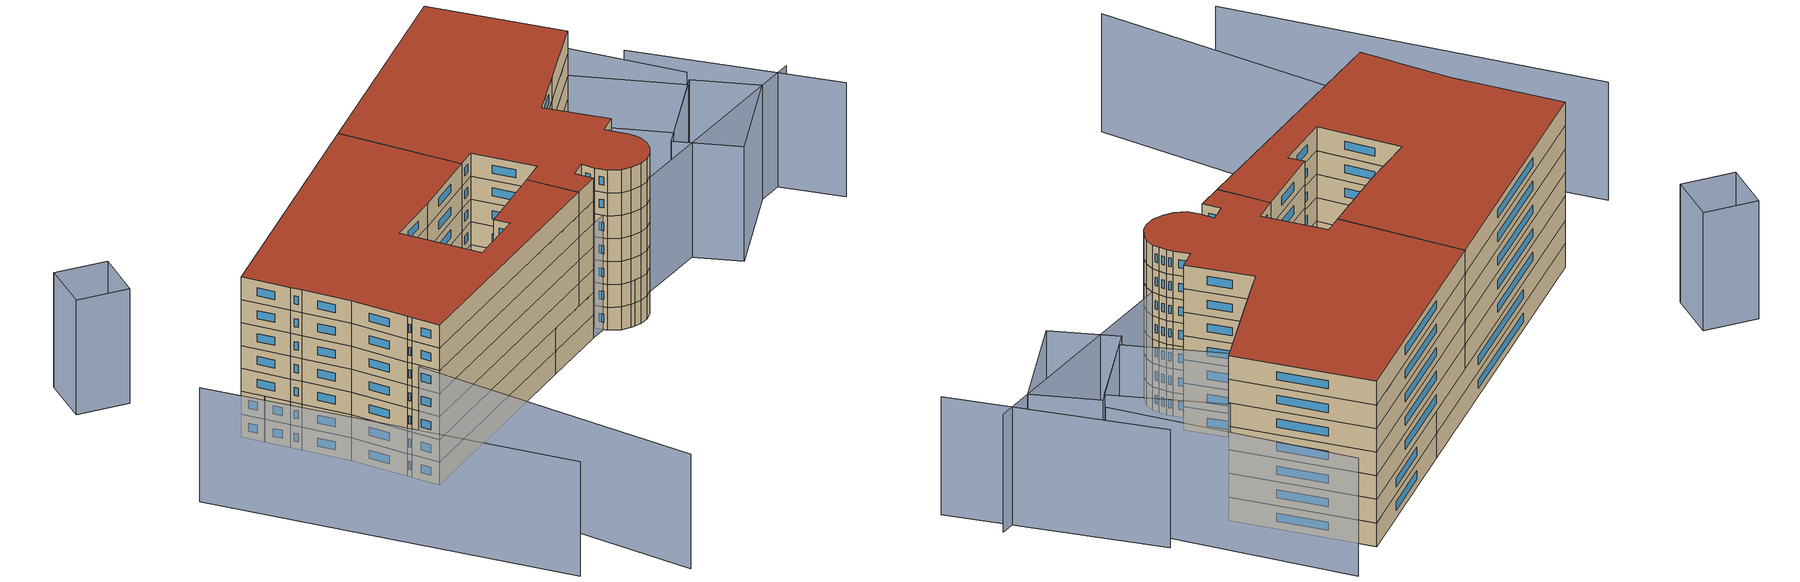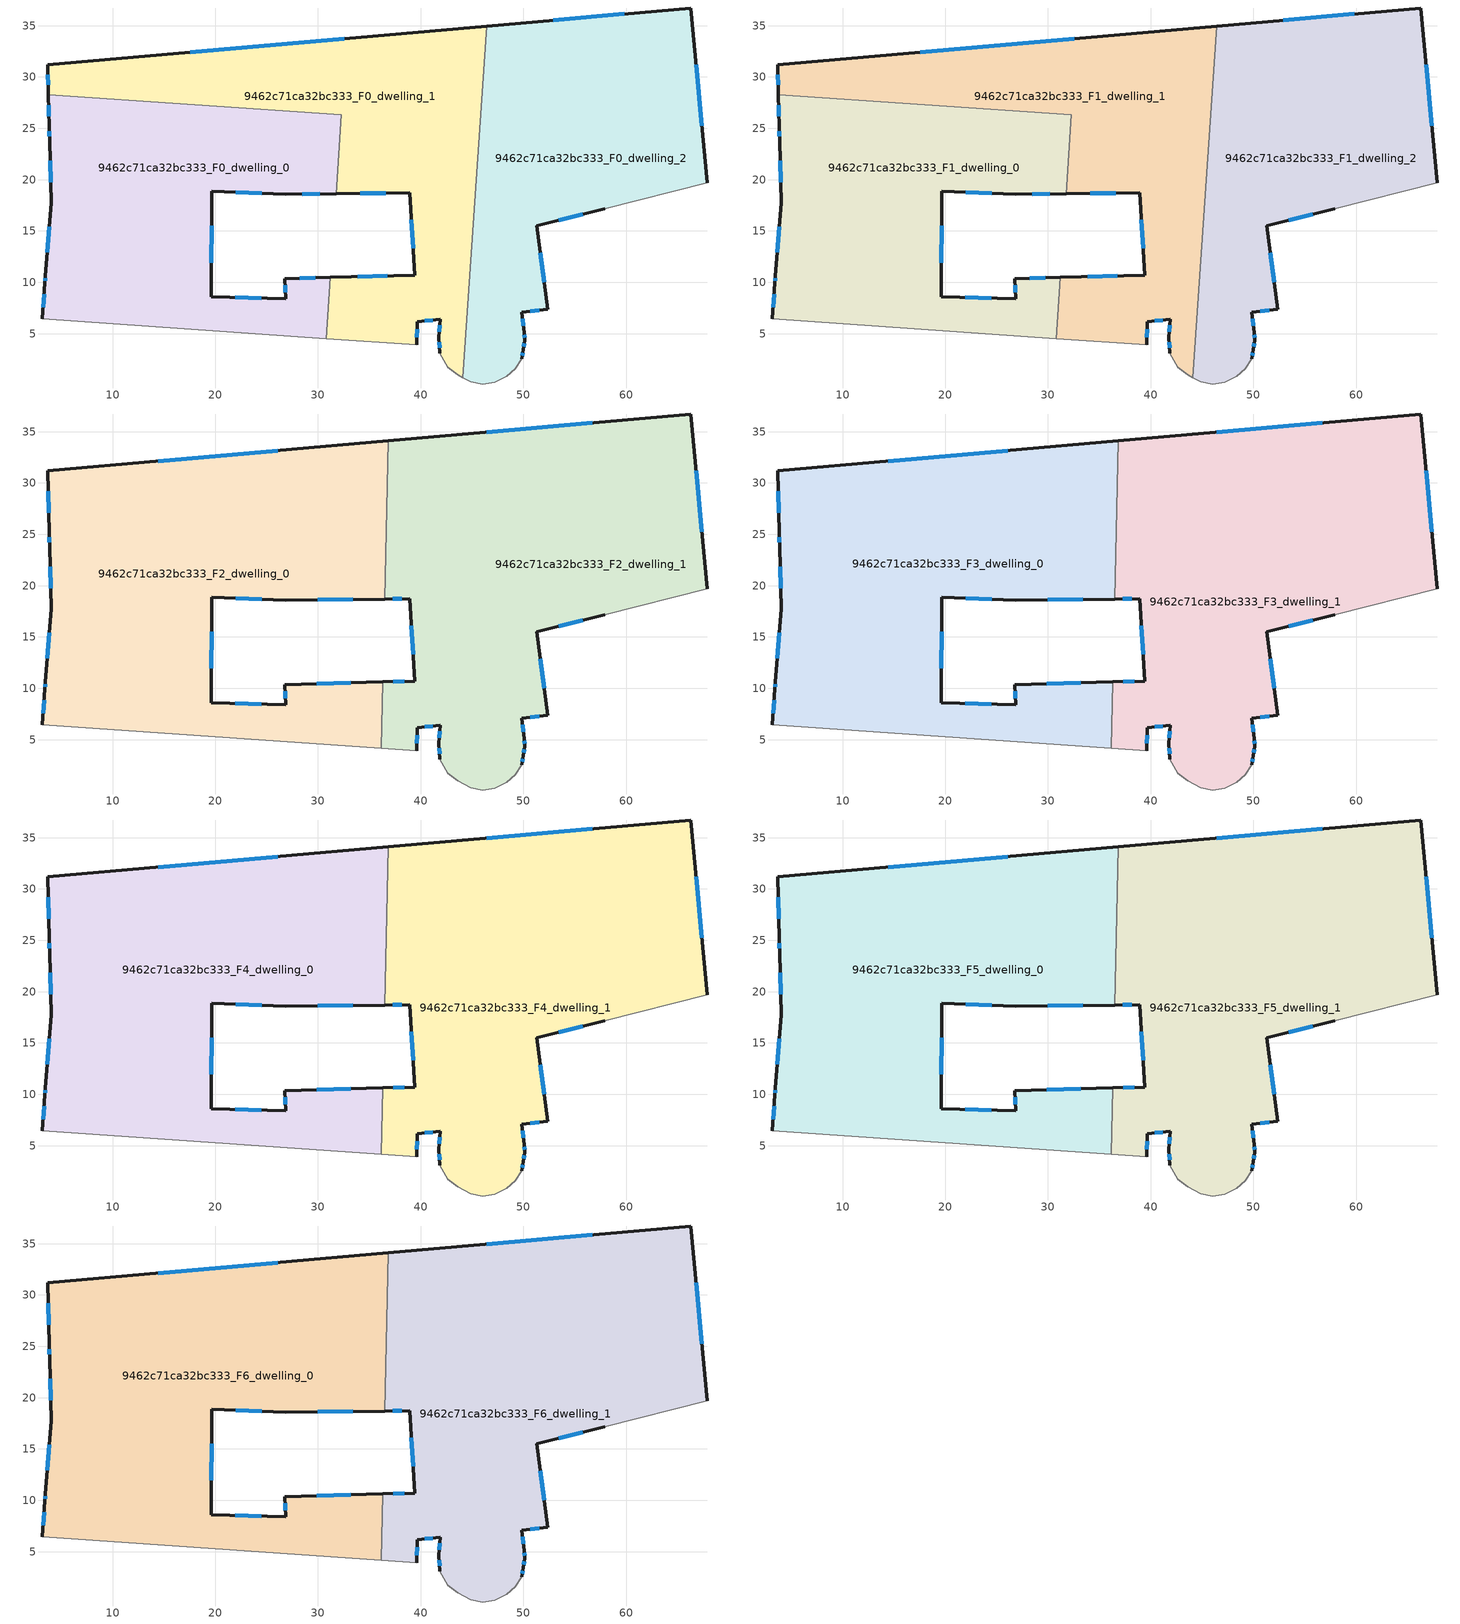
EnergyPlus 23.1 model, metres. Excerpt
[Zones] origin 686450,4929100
9462c71ca32bc333_F0_dwelling_0
 floor ground (EU_floor_Construction): 32.29,26.32 31.76,18.64 26.86,18.58 19.65,18.87 19.65,18.83 19.59,8.61 26.84,8.4 26.77,10.37 31.2,10.48 30.79,4.52 3.17,6.45 3.4,9.98 3.45,10.59 4.02,17.77 3.86,23.78 3.82,25.14 3.73,28.29 z0
 wall outside (EU_wall_Construction): 31.2,10.48 26.77,10.37 26.84,8.4 19.59,8.61 19.65,18.83 19.65,18.87 26.86,18.58 31.76,18.64 / 3.73,28.29 3.82,25.14 3.86,23.78 4.02,17.77 3.45,10.59 3.4,9.98 3.17,6.45 z0:3
 wall adiabatic (EU_wall_Construction): 3.17,6.45 30.79,4.52 z0:3
 wall to 9462c71ca32bc333_F0_dwelling_1 (EU_wall_Construction): 31.76,18.64 32.29,26.32 3.73,28.29 / 30.79,4.52 31.2,10.48 z0:3
 window (EU_Window_Construction): 28.45,18.6 30.17,18.62 / 21.99,18.77 24.51,18.67 / 19.61,11.93 19.63,15.5 / 24.48,8.47 21.95,8.54 / 26.79,9.73 26.82,9.04 / 29.76,10.45 28.21,10.4 / 3.32,8.83 3.24,7.6 / 3.43,10.39 3.41,10.18 / 3.83,15.43 3.63,12.92 / 3.91,21.82 3.97,19.72 / 3.83,24.69 3.85,24.22 / 3.76,27.26 3.79,26.16 z0.98:2.02
9462c71ca32bc333_F0_dwelling_1
 floor ground (EU_floor_Construction): 46.45,34.96 44.09,0.73 43.6,0.98 42.66,1.75 41.88,3.11 41.76,4.64 41.89,6.39 39.66,6.18 39.63,3.91 30.79,4.52 31.2,10.48 39.41,10.7 38.96,18.73 31.76,18.64 32.29,26.32 3.73,28.29 3.66,31.18 z0
 wall outside (EU_wall_Construction): 39.63,3.91 39.66,6.18 41.89,6.39 41.76,4.64 41.88,3.11 / 31.76,18.64 38.96,18.73 39.41,10.7 31.2,10.48 / 46.45,34.96 3.66,31.18 3.73,28.29 z0:3
 wall adiabatic (EU_wall_Construction): 41.88,3.11 42.66,1.75 43.6,0.98 44.09,0.73 / 30.79,4.52 39.63,3.91 z0:3
 wall to 9462c71ca32bc333_F0_dwelling_2 (EU_wall_Construction): 44.09,0.73 46.45,34.96 z0:3
 window (EU_Window_Construction): 41.8,4.14 41.84,3.6 / 41.85,5.82 41.8,5.21 / 40.38,6.25 41.16,6.32 / 39.64,4.65 39.65,5.44 / 36.74,10.63 33.87,10.55 / 39.1,16.12 39.26,13.31 / 34.1,18.67 36.62,18.7 / 3.68,30.24 3.71,29.23 / 32.53,33.73 17.58,32.41 z0.98:2.02
9462c71ca32bc333_F0_dwelling_2
 floor ground (EU_floor_Construction): 66.31,36.72 67.89,19.72 57.92,17.18 51.33,15.52 52.36,7.38 49.86,7.11 50.08,5.11 50.16,4.38 50.01,3.42 49.85,2.57 49.23,1.58 48.37,0.85 47.2,0.29 46.04,0.1 44.87,0.34 44.09,0.73 46.45,34.96 z0
 wall outside (EU_wall_Construction): 49.85,2.57 50.01,3.42 50.16,4.38 50.08,5.11 49.86,7.11 52.36,7.38 51.33,15.52 57.92,17.18 / 67.89,19.72 66.31,36.72 46.45,34.96 z0:3
 wall adiabatic (EU_wall_Construction): 44.09,0.73 44.87,0.34 46.04,0.1 47.2,0.29 48.37,0.85 49.23,1.58 49.85,2.57 / 57.92,17.18 67.89,19.72 z0:3
 window (EU_Window_Construction): 52.02,10.02 51.66,12.87 / 50.67,7.19 51.54,7.29 / 50.01,5.76 49.93,6.46 / 50.13,4.61 50.1,4.87 / 50.06,3.73 50.11,4.06 / 49.9,2.84 49.95,3.14 / 59.85,36.14 52.91,35.53 / 67.37,25.24 66.82,31.19 / 53.47,16.06 55.77,16.64 z0.98:2.02
9462c71ca32bc333_F1_dwelling_0
 floor to 9462c71ca32bc333_F0_dwelling_0 (EU_floor_Construction): 32.29,26.32 31.76,18.64 26.86,18.58 19.65,18.87 19.65,18.83 19.59,8.61 26.84,8.4 26.77,10.37 31.2,10.48 30.79,4.52 3.17,6.45 3.4,9.98 3.45,10.59 4.02,17.77 3.86,23.78 3.82,25.14 3.73,28.29 z3
 wall outside (EU_wall_Construction): 31.2,10.48 26.77,10.37 26.84,8.4 19.59,8.61 19.65,18.83 19.65,18.87 26.86,18.58 31.76,18.64 / 3.73,28.29 3.82,25.14 3.86,23.78 4.02,17.77 3.45,10.59 3.4,9.98 3.17,6.45 z3:6
 wall adiabatic (EU_wall_Construction): 3.17,6.45 30.79,4.52 z3:6
 wall to 9462c71ca32bc333_F1_dwelling_1 (EU_wall_Construction): 31.76,18.64 32.29,26.32 3.73,28.29 / 30.79,4.52 31.2,10.48 z3:6
 window (EU_Window_Construction): 28.45,18.6 30.17,18.62 / 21.99,18.77 24.51,18.67 / 19.61,11.93 19.63,15.5 / 24.48,8.47 21.95,8.54 / 26.79,9.73 26.82,9.04 / 29.76,10.45 28.21,10.4 / 3.32,8.83 3.24,7.6 / 3.43,10.39 3.41,10.18 / 3.83,15.43 3.63,12.92 / 3.91,21.82 3.97,19.72 / 3.83,24.69 3.85,24.22 / 3.76,27.26 3.79,26.16 z3.98:5.02
9462c71ca32bc333_F1_dwelling_1
 floor to 9462c71ca32bc333_F0_dwelling_1 (EU_floor_Construction): 46.45,34.96 44.09,0.73 43.6,0.98 42.66,1.75 41.88,3.11 41.76,4.64 41.89,6.39 39.66,6.18 39.63,3.91 30.79,4.52 31.2,10.48 39.41,10.7 38.96,18.73 31.76,18.64 32.29,26.32 3.73,28.29 3.66,31.18 z3
 wall outside (EU_wall_Construction): 39.63,3.91 39.66,6.18 41.89,6.39 41.76,4.64 41.88,3.11 / 31.76,18.64 38.96,18.73 39.41,10.7 31.2,10.48 / 46.45,34.96 3.66,31.18 3.73,28.29 z3:6
 wall adiabatic (EU_wall_Construction): 41.88,3.11 42.66,1.75 43.6,0.98 44.09,0.73 / 30.79,4.52 39.63,3.91 z3:6
 wall to 9462c71ca32bc333_F1_dwelling_2 (EU_wall_Construction): 44.09,0.73 46.45,34.96 z3:6
 window (EU_Window_Construction): 41.8,4.14 41.84,3.6 / 41.85,5.82 41.8,5.21 / 40.38,6.25 41.16,6.32 / 39.64,4.65 39.65,5.44 / 36.74,10.63 33.87,10.55 / 39.1,16.12 39.26,13.31 / 34.1,18.67 36.62,18.7 / 3.68,30.24 3.71,29.23 / 32.53,33.73 17.58,32.41 z3.98:5.02
9462c71ca32bc333_F1_dwelling_2
 floor to 9462c71ca32bc333_F0_dwelling_2 (EU_floor_Construction): 66.31,36.72 67.89,19.72 57.92,17.18 51.33,15.52 52.36,7.38 49.86,7.11 50.08,5.11 50.16,4.38 50.01,3.42 49.85,2.57 49.23,1.58 48.37,0.85 47.2,0.29 46.04,0.1 44.87,0.34 44.09,0.73 46.45,34.96 z3
 wall outside (EU_wall_Construction): 49.85,2.57 50.01,3.42 50.16,4.38 50.08,5.11 49.86,7.11 52.36,7.38 51.33,15.52 57.92,17.18 / 67.89,19.72 66.31,36.72 46.45,34.96 z3:6
 wall adiabatic (EU_wall_Construction): 44.09,0.73 44.87,0.34 46.04,0.1 47.2,0.29 48.37,0.85 49.23,1.58 49.85,2.57 / 57.92,17.18 67.89,19.72 z3:6
 window (EU_Window_Construction): 52.02,10.02 51.66,12.87 / 50.67,7.19 51.54,7.29 / 50.01,5.76 49.93,6.46 / 50.13,4.61 50.1,4.87 / 50.06,3.73 50.11,4.06 / 49.9,2.84 49.95,3.14 / 59.85,36.14 52.91,35.53 / 67.37,25.24 66.82,31.19 / 53.47,16.06 55.77,16.64 z3.98:5.02
9462c71ca32bc333_F2_dwelling_0
 floor to 9462c71ca32bc333_F1_dwelling_0 (EU_floor_Construction): 32.29,26.32 31.76,18.64 26.86,18.58 19.65,18.87 19.59,8.61 26.84,8.4 26.77,10.37 31.2,10.48 30.79,4.52 3.17,6.45 3.4,9.98 3.45,10.59 4.02,17.77 3.86,23.78 3.82,25.14 3.74,28.29 z6
 floor to 9462c71ca32bc333_F1_dwelling_1 (EU_floor_Construction): 36.86,34.11 36.5,18.7 31.76,18.64 32.29,26.32 3.74,28.29 3.66,31.18 z6; 36.31,10.62 36.16,4.15 30.79,4.52 31.2,10.48 z6
 wall outside (EU_wall_Construction): 36.86,34.11 3.66,31.18 3.82,25.14 3.86,23.78 4.02,17.77 3.45,10.59 3.4,9.98 3.17,6.45 / 36.31,10.62 26.77,10.37 26.84,8.4 19.59,8.61 19.65,18.87 26.86,18.58 36.5,18.7 z6:9
 wall adiabatic (EU_wall_Construction): 3.17,6.45 36.16,4.15 z6:9
 wall to 9462c71ca32bc333_F2_dwelling_1 (EU_wall_Construction): 36.5,18.7 36.86,34.11 / 36.16,4.15 36.31,10.62 z6:9
 window (EU_Window_Construction): 3.71,29.21 3.77,27.1 / 26.07,33.16 14.46,32.13 / 29.99,18.62 33.37,18.66 / 21.99,18.77 24.51,18.67 / 19.61,11.94 19.63,15.53 / 24.48,8.47 21.95,8.54 / 26.79,9.73 26.82,9.04 / 33.21,10.54 29.87,10.45 / 3.32,8.83 3.24,7.6 / 3.43,10.39 3.41,10.18 / 3.83,15.43 3.63,12.92 / 3.91,21.82 3.97,19.72 / 3.83,24.69 3.85,24.22 z6.98:8.02
9462c71ca32bc333_F2_dwelling_1
 floor to 9462c71ca32bc333_F1_dwelling_1 (EU_floor_Construction): 46.45,34.96 44.09,0.73 43.6,0.98 42.66,1.75 41.88,3.11 41.76,4.64 41.89,6.39 39.66,6.18 39.63,3.91 36.16,4.15 36.31,10.62 39.41,10.7 38.96,18.73 36.5,18.7 36.86,34.11 z6
 floor to 9462c71ca32bc333_F1_dwelling_2 (EU_floor_Construction): 66.31,36.72 67.89,19.72 57.92,17.18 51.33,15.52 52.36,7.38 49.86,7.11 50.08,5.11 50.16,4.38 50.01,3.42 49.85,2.57 49.23,1.58 48.37,0.85 47.2,0.29 46.04,0.1 44.87,0.34 44.09,0.73 46.45,34.96 z6
 wall outside (EU_wall_Construction): 49.85,2.57 50.01,3.42 50.16,4.38 50.08,5.11 49.86,7.11 52.36,7.38 51.33,15.52 57.92,17.18 / 39.63,3.91 39.66,6.18 41.89,6.39 41.76,4.64 41.88,3.11 / 36.5,18.7 38.96,18.73 39.41,10.7 36.31,10.62 / 67.89,19.72 66.31,36.72 36.86,34.11 z6:9
 wall adiabatic (EU_wall_Construction): 57.92,17.18 67.89,19.72 / 41.88,3.11 42.66,1.75 43.6,0.98 44.87,0.34 46.04,0.1 47.2,0.29 48.37,0.85 49.23,1.58 49.85,2.57 / 36.16,4.15 39.63,3.91 z6:9
 window (EU_Window_Construction): 53.47,16.06 55.77,16.64 / 52.02,10.02 51.66,12.87 / 50.67,7.19 51.54,7.29 / 50.01,5.76 49.93,6.46 / 50.13,4.61 50.1,4.87 / 50.06,3.73 50.11,4.06 / 49.9,2.84 49.95,3.14 / 41.8,4.14 41.84,3.6 / 41.85,5.82 41.8,5.21 / 40.38,6.25 41.16,6.32 / 39.64,4.65 39.65,5.44 / 38.4,10.67 37.32,10.64 / 39.1,16.12 39.26,13.31 / 37.3,18.71 38.16,18.72 / 56.73,35.87 46.44,34.96 / 67.37,25.24 66.82,31.19 z6.98:8.02
9462c71ca32bc333_F3_dwelling_0
 floor to 9462c71ca32bc333_F2_dwelling_0 (EU_floor_Construction): 36.86,34.11 36.5,18.7 26.86,18.58 19.65,18.87 19.59,8.61 26.84,8.4 26.77,10.37 36.31,10.62 36.16,4.15 3.17,6.45 3.4,9.98 3.45,10.59 4.02,17.77 3.86,23.78 3.82,25.14 3.66,31.18 z9
 wall outside (EU_wall_Construction): 36.86,34.11 3.66,31.18 3.82,25.14 3.86,23.78 4.02,17.77 3.45,10.59 3.4,9.98 3.17,6.45 / 36.31,10.62 26.77,10.37 26.84,8.4 19.59,8.61 19.65,18.87 26.86,18.58 36.5,18.7 z9:12
 wall adiabatic (EU_wall_Construction): 3.17,6.45 36.16,4.15 z9:12
 wall to 9462c71ca32bc333_F3_dwelling_1 (EU_wall_Construction): 36.5,18.7 36.86,34.11 / 36.16,4.15 36.31,10.62 z9:12
 window (EU_Window_Construction): 3.71,29.21 3.77,27.1 / 26.07,33.16 14.46,32.13 / 29.99,18.62 33.37,18.66 / 21.99,18.77 24.51,18.67 / 19.61,11.94 19.63,15.53 / 24.48,8.47 21.95,8.54 / 26.79,9.73 26.82,9.04 / 33.21,10.54 29.87,10.45 / 3.32,8.83 3.24,7.6 / 3.43,10.39 3.41,10.18 / 3.83,15.43 3.63,12.92 / 3.91,21.82 3.97,19.72 / 3.83,24.69 3.85,24.22 z9.98:11.02
9462c71ca32bc333_F3_dwelling_1
 floor to 9462c71ca32bc333_F2_dwelling_1 (EU_floor_Construction): 66.31,36.72 67.89,19.72 57.92,17.18 51.33,15.52 52.36,7.38 49.86,7.11 50.08,5.11 50.16,4.38 50.01,3.42 49.85,2.57 49.23,1.58 48.37,0.85 47.2,0.29 46.04,0.1 44.87,0.34 43.6,0.98 42.66,1.75 41.88,3.11 41.76,4.64 41.89,6.39 39.66,6.18 39.63,3.91 36.16,4.15 36.31,10.62 39.41,10.7 38.96,18.73 36.5,18.7 36.86,34.11 z9
 wall outside (EU_wall_Construction): 49.85,2.57 50.01,3.42 50.16,4.38 50.08,5.11 49.86,7.11 52.36,7.38 51.33,15.52 57.92,17.18 / 39.63,3.91 39.66,6.18 41.89,6.39 41.76,4.64 41.88,3.11 / 36.5,18.7 38.96,18.73 39.41,10.7 36.31,10.62 / 67.89,19.72 66.31,36.72 36.86,34.11 z9:12
 wall adiabatic (EU_wall_Construction): 57.92,17.18 67.89,19.72 / 41.88,3.11 42.66,1.75 43.6,0.98 44.87,0.34 46.04,0.1 47.2,0.29 48.37,0.85 49.23,1.58 49.85,2.57 / 36.16,4.15 39.63,3.91 z9:12
 window (EU_Window_Construction): 53.47,16.06 55.77,16.64 / 52.02,10.02 51.66,12.87 / 50.67,7.19 51.54,7.29 / 50.01,5.76 49.93,6.46 / 50.13,4.61 50.1,4.87 / 50.06,3.73 50.11,4.06 / 49.9,2.84 49.95,3.14 / 41.8,4.14 41.84,3.6 / 41.85,5.82 41.8,5.21 / 40.38,6.25 41.16,6.32 / 39.64,4.65 39.65,5.44 / 38.4,10.67 37.32,10.64 / 39.1,16.12 39.26,13.31 / 37.3,18.71 38.16,18.72 / 56.73,35.87 46.44,34.96 / 67.37,25.24 66.82,31.19 z9.98:11.02
9462c71ca32bc333_F4_dwelling_0
 floor to 9462c71ca32bc333_F3_dwelling_0 (EU_floor_Construction): 36.86,34.11 36.5,18.7 26.86,18.58 19.65,18.87 19.59,8.61 26.84,8.4 26.77,10.37 36.31,10.62 36.16,4.15 3.17,6.45 3.4,9.98 3.45,10.59 4.02,17.77 3.86,23.78 3.82,25.14 3.66,31.18 z12
 wall outside (EU_wall_Construction): 36.86,34.11 3.66,31.18 3.82,25.14 3.86,23.78 4.02,17.77 3.45,10.59 3.4,9.98 3.17,6.45 / 36.31,10.62 26.77,10.37 26.84,8.4 19.59,8.61 19.65,18.87 26.86,18.58 36.5,18.7 z12:15
 wall adiabatic (EU_wall_Construction): 3.17,6.45 36.16,4.15 z12:15
 wall to 9462c71ca32bc333_F4_dwelling_1 (EU_wall_Construction): 36.5,18.7 36.86,34.11 / 36.16,4.15 36.31,10.62 z12:15
 window (EU_Window_Construction): 3.71,29.21 3.77,27.1 / 26.07,33.16 14.46,32.13 / 29.99,18.62 33.37,18.66 / 21.99,18.77 24.51,18.67 / 19.61,11.94 19.63,15.53 / 24.48,8.47 21.95,8.54 / 26.79,9.73 26.82,9.04 / 33.21,10.54 29.87,10.45 / 3.32,8.83 3.24,7.6 / 3.43,10.39 3.41,10.18 / 3.83,15.43 3.63,12.92 / 3.91,21.82 3.97,19.72 / 3.83,24.69 3.85,24.22 z12.98:14.02
9462c71ca32bc333_F4_dwelling_1
 floor to 9462c71ca32bc333_F3_dwelling_1 (EU_floor_Construction): 66.31,36.72 67.89,19.72 57.92,17.18 51.33,15.52 52.36,7.38 49.86,7.11 50.08,5.11 50.16,4.38 50.01,3.42 49.85,2.57 49.23,1.58 48.37,0.85 47.2,0.29 46.04,0.1 44.87,0.34 43.6,0.98 42.66,1.75 41.88,3.11 41.76,4.64 41.89,6.39 39.66,6.18 39.63,3.91 36.16,4.15 36.31,10.62 39.41,10.7 38.96,18.73 36.5,18.7 36.86,34.11 z12
 wall outside (EU_wall_Construction): 49.85,2.57 50.01,3.42 50.16,4.38 50.08,5.11 49.86,7.11 52.36,7.38 51.33,15.52 57.92,17.18 / 39.63,3.91 39.66,6.18 41.89,6.39 41.76,4.64 41.88,3.11 / 36.5,18.7 38.96,18.73 39.41,10.7 36.31,10.62 / 67.89,19.72 66.31,36.72 36.86,34.11 z12:15
 wall adiabatic (EU_wall_Construction): 57.92,17.18 67.89,19.72 / 41.88,3.11 42.66,1.75 43.6,0.98 44.87,0.34 46.04,0.1 47.2,0.29 48.37,0.85 49.23,1.58 49.85,2.57 / 36.16,4.15 39.63,3.91 z12:15
 window (EU_Window_Construction): 53.47,16.06 55.77,16.64 / 52.02,10.02 51.66,12.87 / 50.67,7.19 51.54,7.29 / 50.01,5.76 49.93,6.46 / 50.13,4.61 50.1,4.87 / 50.06,3.73 50.11,4.06 / 49.9,2.84 49.95,3.14 / 41.8,4.14 41.84,3.6 / 41.85,5.82 41.8,5.21 / 40.38,6.25 41.16,6.32 / 39.64,4.65 39.65,5.44 / 38.4,10.67 37.32,10.64 / 39.1,16.12 39.26,13.31 / 37.3,18.71 38.16,18.72 / 56.73,35.87 46.44,34.96 / 67.37,25.24 66.82,31.19 z12.98:14.02
9462c71ca32bc333_F5_dwelling_0
 floor to 9462c71ca32bc333_F4_dwelling_0 (EU_floor_Construction): 36.86,34.11 36.5,18.7 26.86,18.58 19.65,18.87 19.59,8.61 26.84,8.4 26.77,10.37 36.31,10.62 36.16,4.15 3.17,6.45 3.4,9.98 3.45,10.59 4.02,17.77 3.86,23.78 3.82,25.14 3.66,31.18 z15
 wall outside (EU_wall_Construction): 36.86,34.11 3.66,31.18 3.82,25.14 3.86,23.78 4.02,17.77 3.45,10.59 3.4,9.98 3.17,6.45 / 36.31,10.62 26.77,10.37 26.84,8.4 19.59,8.61 19.65,18.87 26.86,18.58 36.5,18.7 z15:18
 wall adiabatic (EU_wall_Construction): 3.17,6.45 36.16,4.15 z15:18
 wall to 9462c71ca32bc333_F5_dwelling_1 (EU_wall_Construction): 36.5,18.7 36.86,34.11 / 36.16,4.15 36.31,10.62 z15:18
 window (EU_Window_Construction): 3.71,29.21 3.77,27.1 / 26.07,33.16 14.46,32.13 / 29.99,18.62 33.37,18.66 / 21.99,18.77 24.51,18.67 / 19.61,11.94 19.63,15.53 / 24.48,8.47 21.95,8.54 / 26.79,9.73 26.82,9.04 / 33.21,10.54 29.87,10.45 / 3.32,8.83 3.24,7.6 / 3.43,10.39 3.41,10.18 / 3.83,15.43 3.63,12.92 / 3.91,21.82 3.97,19.72 / 3.83,24.69 3.85,24.22 z15.98:17.02
9462c71ca32bc333_F5_dwelling_1
 floor to 9462c71ca32bc333_F4_dwelling_1 (EU_floor_Construction): 66.31,36.72 67.89,19.72 57.92,17.18 51.33,15.52 52.36,7.38 49.86,7.11 50.08,5.11 50.16,4.38 50.01,3.42 49.85,2.57 49.23,1.58 48.37,0.85 47.2,0.29 46.04,0.1 44.87,0.34 43.6,0.98 42.66,1.75 41.88,3.11 41.76,4.64 41.89,6.39 39.66,6.18 39.63,3.91 36.16,4.15 36.31,10.62 39.41,10.7 38.96,18.73 36.5,18.7 36.86,34.11 z15
 wall outside (EU_wall_Construction): 49.85,2.57 50.01,3.42 50.16,4.38 50.08,5.11 49.86,7.11 52.36,7.38 51.33,15.52 57.92,17.18 / 39.63,3.91 39.66,6.18 41.89,6.39 41.76,4.64 41.88,3.11 / 36.5,18.7 38.96,18.73 39.41,10.7 36.31,10.62 / 67.89,19.72 66.31,36.72 36.86,34.11 z15:18
 wall adiabatic (EU_wall_Construction): 57.92,17.18 67.89,19.72 / 41.88,3.11 42.66,1.75 43.6,0.98 44.87,0.34 46.04,0.1 47.2,0.29 48.37,0.85 49.23,1.58 49.85,2.57 / 36.16,4.15 39.63,3.91 z15:18
 window (EU_Window_Construction): 53.47,16.06 55.77,16.64 / 52.02,10.02 51.66,12.87 / 50.67,7.19 51.54,7.29 / 50.01,5.76 49.93,6.46 / 50.13,4.61 50.1,4.87 / 50.06,3.73 50.11,4.06 / 49.9,2.84 49.95,3.14 / 41.8,4.14 41.84,3.6 / 41.85,5.82 41.8,5.21 / 40.38,6.25 41.16,6.32 / 39.64,4.65 39.65,5.44 / 38.4,10.67 37.32,10.64 / 39.1,16.12 39.26,13.31 / 37.3,18.71 38.16,18.72 / 56.73,35.87 46.44,34.96 / 67.37,25.24 66.82,31.19 z15.98:17.02
9462c71ca32bc333_F6_dwelling_0
 floor to 9462c71ca32bc333_F5_dwelling_0 (EU_floor_Construction): 36.86,34.11 36.5,18.7 26.86,18.58 19.65,18.87 19.59,8.61 26.84,8.4 26.77,10.37 36.31,10.62 36.16,4.15 3.17,6.45 3.4,9.98 3.45,10.59 4.02,17.77 3.86,23.78 3.82,25.14 3.66,31.18 z18
 wall outside (EU_wall_Construction): 36.86,34.11 3.66,31.18 3.82,25.14 3.86,23.78 4.02,17.77 3.45,10.59 3.4,9.98 3.17,6.45 / 36.31,10.62 26.77,10.37 26.84,8.4 19.59,8.61 19.65,18.87 26.86,18.58 36.5,18.7 z18:21
 wall adiabatic (EU_wall_Construction): 3.17,6.45 36.16,4.15 z18:21
 wall to 9462c71ca32bc333_F6_dwelling_1 (EU_wall_Construction): 36.5,18.7 36.86,34.11 / 36.16,4.15 36.31,10.62 z18:21
 window (EU_Window_Construction): 3.71,29.21 3.77,27.1 / 26.07,33.16 14.46,32.13 / 29.99,18.62 33.37,18.66 / 21.99,18.77 24.51,18.67 / 19.61,11.94 19.63,15.53 / 24.48,8.47 21.95,8.54 / 26.79,9.73 26.82,9.04 / 33.21,10.54 29.87,10.45 / 3.32,8.83 3.24,7.6 / 3.43,10.39 3.41,10.18 / 3.83,15.43 3.63,12.92 / 3.91,21.82 3.97,19.72 / 3.83,24.69 3.85,24.22 z18.98:20.02
 roof outside (EU_roof_Construction): 36.16,4.15 36.31,10.62 26.77,10.37 26.84,8.4 19.59,8.61 19.65,18.87 26.86,18.58 36.5,18.7 36.86,34.11 3.66,31.18 3.82,25.14 3.86,23.78 4.02,17.77 3.45,10.59 3.4,9.98 3.17,6.45 z21
9462c71ca32bc333_F6_dwelling_1
 floor to 9462c71ca32bc333_F5_dwelling_1 (EU_floor_Construction): 66.31,36.72 67.89,19.72 57.92,17.18 51.33,15.52 52.36,7.38 49.86,7.11 50.08,5.11 50.16,4.38 50.01,3.42 49.85,2.57 49.23,1.58 48.37,0.85 47.2,0.29 46.04,0.1 44.87,0.34 43.6,0.98 42.66,1.75 41.88,3.11 41.76,4.64 41.89,6.39 39.66,6.18 39.63,3.91 36.16,4.15 36.31,10.62 39.41,10.7 38.96,18.73 36.5,18.7 36.86,34.11 z18
 wall outside (EU_wall_Construction): 49.85,2.57 50.01,3.42 50.16,4.38 50.08,5.11 49.86,7.11 52.36,7.38 51.33,15.52 57.92,17.18 / 39.63,3.91 39.66,6.18 41.89,6.39 41.76,4.64 41.88,3.11 / 36.5,18.7 38.96,18.73 39.41,10.7 36.31,10.62 / 67.89,19.72 66.31,36.72 36.86,34.11 z18:21
 wall adiabatic (EU_wall_Construction): 57.92,17.18 67.89,19.72 / 41.88,3.11 42.66,1.75 43.6,0.98 44.87,0.34 46.04,0.1 47.2,0.29 48.37,0.85 49.23,1.58 49.85,2.57 / 36.16,4.15 39.63,3.91 z18:21
 window (EU_Window_Construction): 53.47,16.06 55.77,16.64 / 52.02,10.02 51.66,12.87 / 50.67,7.19 51.54,7.29 / 50.01,5.76 49.93,6.46 / 50.13,4.61 50.1,4.87 / 50.06,3.73 50.11,4.06 / 49.9,2.84 49.95,3.14 / 41.8,4.14 41.84,3.6 / 41.85,5.82 41.8,5.21 / 40.38,6.25 41.16,6.32 / 39.64,4.65 39.65,5.44 / 38.4,10.67 37.32,10.64 / 39.1,16.12 39.26,13.31 / 37.3,18.71 38.16,18.72 / 56.73,35.87 46.44,34.96 / 67.37,25.24 66.82,31.19 z18.98:20.02
 roof outside (EU_roof_Construction): 52.36,7.38 51.33,15.52 57.92,17.18 67.89,19.72 66.31,36.72 36.86,34.11 36.5,18.7 38.96,18.73 39.41,10.7 36.31,10.62 36.16,4.15 39.63,3.91 39.66,6.18 41.89,6.39 41.76,4.64 41.88,3.11 42.66,1.75 43.6,0.98 44.87,0.34 46.04,0.1 47.2,0.29 48.37,0.85 49.23,1.58 49.85,2.57 50.01,3.42 50.16,4.38 50.08,5.11 49.86,7.11 z21
shading: -1.92,-26.78 3.03,8.97 / 3.03,8.97 80.24,-1.71 / -11.22,29.62 -8.51,-16.12 / 74.26,7.89 72.82,37.46 / 79.59,-9.41 75.79,16.26 / 59.78,3.3 72.96,6.99 / 72.96,6.99 75.21,-1.02 / 75.21,-1.02 62.02,-4.71 / 62.02,-4.71 59.78,3.3 / 71.88,6.66 61.58,3.79 / 61.58,3.79 57.85,17.16 / 57.85,17.16 68.15,20.03 / 68.15,20.03 71.88,6.66 / 0.52,50.15 5.01,54.94 / 5.01,54.94 9.81,50.43 / 9.81,50.43 5.32,45.65 / 5.32,45.65 0.52,50.15 z0:15
[Building]
EU S2 Campaign: North Axis=0; Terrain=City; Solar Distribution=FullExterior
[Site:Location]
Bologna: Latitude=44.5; Longitude=11.25; Time Zone=1; Elevation=37
[SizingPeriod:WeatherFileDays]
AnnualSizingPeriod: Begin Month=1; Begin Day of Month=1; End Month=12; End Day of Month=31; Day of Week for Start Day=Monday; Use Weather File Daylight Saving Period=No; Use Weather File Rain and Snow Indicators=No
[MATERIAL]
EU_InternalMass_Material: Roughness=MediumRough; Thickness=0.1; Conductivity=1; Density=1800; Specific Heat=900; Thermal Absorptance=0.9; Solar Absorptance=0.7; Visible Absorptance=0.7
[MATERIAL:NOMASS] Roughness=MediumRough; Thermal Absorptance=0.9; Solar Absorptance=0.7; Visible Absorptance=0.7
Name | Thermal Resistance
EU_wall_NoMass | 0.905828
EU_roof_NoMass | 0.37593
EU_floor_NoMass | 0.67114
[WINDOWMATERIAL:SIMPLEGLAZINGSYSTEM]
EU_Window_SimpleGlazing: UFactor=4.52486; Solar Heat Gain Coefficient=0.85; Visible Transmittance=0.85
[CONSTRUCTION]
EU_wall_Construction: EU_wall_NoMass
EU_roof_Construction: EU_roof_NoMass
EU_floor_Construction: EU_floor_NoMass
EU_InternalMass_Construction: EU_InternalMass_Material
EU_Window_Construction: EU_Window_SimpleGlazing
[ZONE] Type=1; Multiplier=1; Ceiling Height=autocalculate; Floor Area=autocalculate; Part of Total Floor Area=Yes
Name | Volume
9462c71ca32bc333_F0_dwelling_0; 9462c71ca32bc333_F1_dwelling_0 | 1491.52
9462c71ca32bc333_F2_dwelling_0 | 2237.21
9462c71ca32bc333_F3_dwelling_0; 9462c71ca32bc333_F4_dwelling_0; 9462c71ca32bc333_F5_dwelling_0; 9462c71ca32bc333_F6_dwelling_0 | 2237.24
9462c71ca32bc333_F0_dwelling_1; 9462c71ca32bc333_F1_dwelling_1 | 1491.5
9462c71ca32bc333_F2_dwelling_1 | 2237.32
9462c71ca32bc333_F3_dwelling_1; 9462c71ca32bc333_F4_dwelling_1; 9462c71ca32bc333_F5_dwelling_1; 9462c71ca32bc333_F6_dwelling_1 | 2237.35
9462c71ca32bc333_F0_dwelling_2; 9462c71ca32bc333_F1_dwelling_2 | 1491.54
[INTERNALMASS] Construction=EU_InternalMass_Construction
Name | Zone or ZoneList | Surface Area
9462c71ca32bc333_F0_dwelling_0_EU_InternalMass | 9462c71ca32bc333_F0_dwelling_0 | 497.176
9462c71ca32bc333_F0_dwelling_1_EU_InternalMass | 9462c71ca32bc333_F0_dwelling_1 | 497.164
9462c71ca32bc333_F0_dwelling_2_EU_InternalMass | 9462c71ca32bc333_F0_dwelling_2 | 497.184
9462c71ca32bc333_F1_dwelling_0_EU_InternalMass | 9462c71ca32bc333_F1_dwelling_0 | 497.176
9462c71ca32bc333_F1_dwelling_1_EU_InternalMass | 9462c71ca32bc333_F1_dwelling_1 | 497.164
9462c71ca32bc333_F1_dwelling_2_EU_InternalMass | 9462c71ca32bc333_F1_dwelling_2 | 497.184
9462c71ca32bc333_F2_dwelling_0_EU_InternalMass | 9462c71ca32bc333_F2_dwelling_0 | 745.745
9462c71ca32bc333_F2_dwelling_1_EU_InternalMass | 9462c71ca32bc333_F2_dwelling_1 | 745.78
9462c71ca32bc333_F3_dwelling_0_EU_InternalMass | 9462c71ca32bc333_F3_dwelling_0 | 745.745
9462c71ca32bc333_F3_dwelling_1_EU_InternalMass | 9462c71ca32bc333_F3_dwelling_1 | 745.78
9462c71ca32bc333_F4_dwelling_0_EU_InternalMass | 9462c71ca32bc333_F4_dwelling_0 | 745.745
9462c71ca32bc333_F4_dwelling_1_EU_InternalMass | 9462c71ca32bc333_F4_dwelling_1 | 745.78
9462c71ca32bc333_F5_dwelling_0_EU_InternalMass | 9462c71ca32bc333_F5_dwelling_0 | 745.745
9462c71ca32bc333_F5_dwelling_1_EU_InternalMass | 9462c71ca32bc333_F5_dwelling_1 | 745.78
9462c71ca32bc333_F6_dwelling_0_EU_InternalMass | 9462c71ca32bc333_F6_dwelling_0 | 745.745
9462c71ca32bc333_F6_dwelling_1_EU_InternalMass | 9462c71ca32bc333_F6_dwelling_1 | 745.78
[OTHEREQUIPMENT] Fuel Type=Electricity; Design Level Calculation Method=Watts/Area; Power per Zone Floor Area=1; Fraction Latent=0; Fraction Radiant=0; Fraction Lost=0; Carbon Dioxide Generation Rate=0; EndUse Subcategory=EU_Step8_InternalGains
Name | Zone or ZoneList or Space or SpaceList | Schedule
EU_Step8_InternalGain_9462c71ca32bc333_F0_dwelling_0_f000 | 9462c71ca32bc333_F0_dwelling_0 | EU_Step8_GainSchedule_9462c71ca32bc333_F0_dwelling_0_f000
EU_Step8_InternalGain_9462c71ca32bc333_F0_dwelling_1_f000 | 9462c71ca32bc333_F0_dwelling_1 | EU_Step8_GainSchedule_9462c71ca32bc333_F0_dwelling_1_f000
EU_Step8_InternalGain_9462c71ca32bc333_F0_dwelling_2_f000 | 9462c71ca32bc333_F0_dwelling_2 | EU_Step8_GainSchedule_9462c71ca32bc333_F0_dwelling_2_f000
EU_Step8_InternalGain_9462c71ca32bc333_F1_dwelling_0_f000 | 9462c71ca32bc333_F1_dwelling_0 | EU_Step8_GainSchedule_9462c71ca32bc333_F1_dwelling_0_f000
EU_Step8_InternalGain_9462c71ca32bc333_F1_dwelling_1_f000 | 9462c71ca32bc333_F1_dwelling_1 | EU_Step8_GainSchedule_9462c71ca32bc333_F1_dwelling_1_f000
EU_Step8_InternalGain_9462c71ca32bc333_F1_dwelling_2_f000 | 9462c71ca32bc333_F1_dwelling_2 | EU_Step8_GainSchedule_9462c71ca32bc333_F1_dwelling_2_f000
EU_Step8_InternalGain_9462c71ca32bc333_F2_dwelling_0_f000 | 9462c71ca32bc333_F2_dwelling_0 | EU_Step8_GainSchedule_9462c71ca32bc333_F2_dwelling_0_f000
EU_Step8_InternalGain_9462c71ca32bc333_F2_dwelling_1_f000 | 9462c71ca32bc333_F2_dwelling_1 | EU_Step8_GainSchedule_9462c71ca32bc333_F2_dwelling_1_f000
EU_Step8_InternalGain_9462c71ca32bc333_F3_dwelling_0_f000 | 9462c71ca32bc333_F3_dwelling_0 | EU_Step8_GainSchedule_9462c71ca32bc333_F3_dwelling_0_f000
EU_Step8_InternalGain_9462c71ca32bc333_F3_dwelling_1_f000 | 9462c71ca32bc333_F3_dwelling_1 | EU_Step8_GainSchedule_9462c71ca32bc333_F3_dwelling_1_f000
EU_Step8_InternalGain_9462c71ca32bc333_F4_dwelling_0_f000 | 9462c71ca32bc333_F4_dwelling_0 | EU_Step8_GainSchedule_9462c71ca32bc333_F4_dwelling_0_f000
EU_Step8_InternalGain_9462c71ca32bc333_F4_dwelling_1_f000 | 9462c71ca32bc333_F4_dwelling_1 | EU_Step8_GainSchedule_9462c71ca32bc333_F4_dwelling_1_f000
EU_Step8_InternalGain_9462c71ca32bc333_F5_dwelling_0_f000 | 9462c71ca32bc333_F5_dwelling_0 | EU_Step8_GainSchedule_9462c71ca32bc333_F5_dwelling_0_f000
EU_Step8_InternalGain_9462c71ca32bc333_F5_dwelling_1_f000 | 9462c71ca32bc333_F5_dwelling_1 | EU_Step8_GainSchedule_9462c71ca32bc333_F5_dwelling_1_f000
EU_Step8_InternalGain_9462c71ca32bc333_F6_dwelling_0_f000 | 9462c71ca32bc333_F6_dwelling_0 | EU_Step8_GainSchedule_9462c71ca32bc333_F6_dwelling_0_f000
EU_Step8_InternalGain_9462c71ca32bc333_F6_dwelling_1_f000 | 9462c71ca32bc333_F6_dwelling_1 | EU_Step8_GainSchedule_9462c71ca32bc333_F6_dwelling_1_f000
[ZONEVENTILATION:DESIGNFLOWRATE] Schedule=EU_AlwaysOn; Design Flow Rate Calculation Method=AirChanges/Hour; Air Changes per Hour=0.73129; Ventilation Type=Natural; Fan Pressure Rise=0; Fan Total Efficiency=1; Constant Term Coefficient=1; Temperature Term Coefficient=0; Velocity Term Coefficient=0; Velocity Squared Term Coefficient=0; Minimum Indoor Temperature=-100; Maximum Indoor Temperature=100; Delta Temperature=-100; Minimum Outdoor Temperature=-100; Maximum Outdoor Temperature=100; Maximum Wind Speed=40
Name | Zone or ZoneList or Space or SpaceList
EU_ConstantAir_9462c71ca32bc333_F0_dwelling_0 | 9462c71ca32bc333_F0_dwelling_0
EU_ConstantAir_9462c71ca32bc333_F0_dwelling_1 | 9462c71ca32bc333_F0_dwelling_1
EU_ConstantAir_9462c71ca32bc333_F0_dwelling_2 | 9462c71ca32bc333_F0_dwelling_2
EU_ConstantAir_9462c71ca32bc333_F1_dwelling_0 | 9462c71ca32bc333_F1_dwelling_0
EU_ConstantAir_9462c71ca32bc333_F1_dwelling_1 | 9462c71ca32bc333_F1_dwelling_1
EU_ConstantAir_9462c71ca32bc333_F1_dwelling_2 | 9462c71ca32bc333_F1_dwelling_2
EU_ConstantAir_9462c71ca32bc333_F2_dwelling_0 | 9462c71ca32bc333_F2_dwelling_0
EU_ConstantAir_9462c71ca32bc333_F2_dwelling_1 | 9462c71ca32bc333_F2_dwelling_1
EU_ConstantAir_9462c71ca32bc333_F3_dwelling_0 | 9462c71ca32bc333_F3_dwelling_0
EU_ConstantAir_9462c71ca32bc333_F3_dwelling_1 | 9462c71ca32bc333_F3_dwelling_1
EU_ConstantAir_9462c71ca32bc333_F4_dwelling_0 | 9462c71ca32bc333_F4_dwelling_0
EU_ConstantAir_9462c71ca32bc333_F4_dwelling_1 | 9462c71ca32bc333_F4_dwelling_1
EU_ConstantAir_9462c71ca32bc333_F5_dwelling_0 | 9462c71ca32bc333_F5_dwelling_0
EU_ConstantAir_9462c71ca32bc333_F5_dwelling_1 | 9462c71ca32bc333_F5_dwelling_1
EU_ConstantAir_9462c71ca32bc333_F6_dwelling_0 | 9462c71ca32bc333_F6_dwelling_0
EU_ConstantAir_9462c71ca32bc333_F6_dwelling_1 | 9462c71ca32bc333_F6_dwelling_1
[HVACTEMPLATE:THERMOSTAT] Constant Heating Setpoint=20; Constant Cooling Setpoint=50
EU_HeatOnly_9462c71ca32bc333_F0_dwelling_0; EU_HeatOnly_9462c71ca32bc333_F0_dwelling_1; EU_HeatOnly_9462c71ca32bc333_F0_dwelling_2; EU_HeatOnly_9462c71ca32bc333_F1_dwelling_0; EU_HeatOnly_9462c71ca32bc333_F1_dwelling_1; EU_HeatOnly_9462c71ca32bc333_F1_dwelling_2; EU_HeatOnly_9462c71ca32bc333_F2_dwelling_0; EU_HeatOnly_9462c71ca32bc333_F2_dwelling_1; EU_HeatOnly_9462c71ca32bc333_F3_dwelling_0; EU_HeatOnly_9462c71ca32bc333_F3_dwelling_1; EU_HeatOnly_9462c71ca32bc333_F4_dwelling_0; EU_HeatOnly_9462c71ca32bc333_F4_dwelling_1; EU_HeatOnly_9462c71ca32bc333_F5_dwelling_0; EU_HeatOnly_9462c71ca32bc333_F5_dwelling_1; EU_HeatOnly_9462c71ca32bc333_F6_dwelling_0; EU_HeatOnly_9462c71ca32bc333_F6_dwelling_1
[HVACTEMPLATE:ZONE:IDEALLOADSAIRSYSTEM] System Availability Schedule=EU_AlwaysOn; Maximum Heating Supply Air Temperature=50; Minimum Cooling Supply Air Temperature=13; Maximum Heating Supply Air Humidity Ratio=0.0156; Minimum Cooling Supply Air Humidity Ratio=0.0077; Heating Limit=NoLimit; Cooling Limit=NoLimit; Heating Availability Schedule=EU_AlwaysOn; Cooling Availability Schedule=EU_CoolingOff; Dehumidification Control Type=ConstantSensibleHeatRatio; Cooling Sensible Heat Ratio=0.7; Dehumidification Setpoint=60; Humidification Control Type=None; Humidification Setpoint=30; Outdoor Air Method=None; Outdoor Air Flow Rate per Person=0.00944; Outdoor Air Flow Rate per Zone Floor Area=0; Outdoor Air Flow Rate per Zone=0; Demand Controlled Ventilation Type=None; Outdoor Air Economizer Type=NoEconomizer; Heat Recovery Type=None; Sensible Heat Recovery Effectiveness=0.7; Latent Heat Recovery Effectiveness=0.65
Name | Template Thermostat
9462c71ca32bc333_F0_dwelling_0 | EU_HeatOnly_9462c71ca32bc333_F0_dwelling_0
9462c71ca32bc333_F0_dwelling_1 | EU_HeatOnly_9462c71ca32bc333_F0_dwelling_1
9462c71ca32bc333_F0_dwelling_2 | EU_HeatOnly_9462c71ca32bc333_F0_dwelling_2
9462c71ca32bc333_F1_dwelling_0 | EU_HeatOnly_9462c71ca32bc333_F1_dwelling_0
9462c71ca32bc333_F1_dwelling_1 | EU_HeatOnly_9462c71ca32bc333_F1_dwelling_1
9462c71ca32bc333_F1_dwelling_2 | EU_HeatOnly_9462c71ca32bc333_F1_dwelling_2
9462c71ca32bc333_F2_dwelling_0 | EU_HeatOnly_9462c71ca32bc333_F2_dwelling_0
9462c71ca32bc333_F2_dwelling_1 | EU_HeatOnly_9462c71ca32bc333_F2_dwelling_1
9462c71ca32bc333_F3_dwelling_0 | EU_HeatOnly_9462c71ca32bc333_F3_dwelling_0
9462c71ca32bc333_F3_dwelling_1 | EU_HeatOnly_9462c71ca32bc333_F3_dwelling_1
9462c71ca32bc333_F4_dwelling_0 | EU_HeatOnly_9462c71ca32bc333_F4_dwelling_0
9462c71ca32bc333_F4_dwelling_1 | EU_HeatOnly_9462c71ca32bc333_F4_dwelling_1
9462c71ca32bc333_F5_dwelling_0 | EU_HeatOnly_9462c71ca32bc333_F5_dwelling_0
9462c71ca32bc333_F5_dwelling_1 | EU_HeatOnly_9462c71ca32bc333_F5_dwelling_1
9462c71ca32bc333_F6_dwelling_0 | EU_HeatOnly_9462c71ca32bc333_F6_dwelling_0
9462c71ca32bc333_F6_dwelling_1 | EU_HeatOnly_9462c71ca32bc333_F6_dwelling_1
[SIZING:ZONE] Zone Cooling Design Supply Air Temperature Input Method=SupplyAirTemperature; Zone Cooling Design Supply Air Temperature=13; Zone Heating Design Supply Air Temperature Input Method=SupplyAirTemperature; Zone Heating Design Supply Air Temperature=50; Zone Cooling Design Supply Air Humidity Ratio=0.008; Zone Heating Design Supply Air Humidity Ratio=0.008; Cooling Design Air Flow Method=DesignDay; Cooling Design Air Flow Rate=0; Cooling Minimum Air Flow per Zone Floor Area=0.000762; Cooling Minimum Air Flow=0; Cooling Minimum Air Flow Fraction=0.2; Heating Design Air Flow Method=DesignDay; Heating Design Air Flow Rate=0; Heating Maximum Air Flow per Zone Floor Area=0.002032; Heating Maximum Air Flow=0.141576; Heating Maximum Air Flow Fraction=0.3; Account for Dedicated Outdoor Air System=No; Dedicated Outdoor Air System Control Strategy=NeutralSupplyAir; Dedicated Outdoor Air Low Setpoint Temperature for Design=autosize; Dedicated Outdoor Air High Setpoint Temperature for Design=autosize; Zone Load Sizing Method=Sensible Load Only No Latent Load; Zone Latent Cooling Design Supply Air Humidity Ratio Input Method=HumidityRatioDifference; Zone Cooling Design Supply Air Humidity Ratio Difference=0.005; Zone Latent Heating Design Supply Air Humidity Ratio Input Method=HumidityRatioDifference; Zone Humidification Design Supply Air Humidity Ratio Difference=0.005
9462c71ca32bc333_F0_dwelling_0; 9462c71ca32bc333_F0_dwelling_1; 9462c71ca32bc333_F0_dwelling_2; 9462c71ca32bc333_F1_dwelling_0; 9462c71ca32bc333_F1_dwelling_1; 9462c71ca32bc333_F1_dwelling_2; 9462c71ca32bc333_F2_dwelling_0; 9462c71ca32bc333_F2_dwelling_1; 9462c71ca32bc333_F3_dwelling_0; 9462c71ca32bc333_F3_dwelling_1; 9462c71ca32bc333_F4_dwelling_0; 9462c71ca32bc333_F4_dwelling_1; 9462c71ca32bc333_F5_dwelling_0; 9462c71ca32bc333_F5_dwelling_1; 9462c71ca32bc333_F6_dwelling_0; 9462c71ca32bc333_F6_dwelling_1
[SCHEDULE:CONSTANT]
Name | Hourly Value
EU_AlwaysOn | 1
EU_CoolingOff | 0
[SCHEDULE:FILE] Column Number=1; Rows to Skip at Top=0; Number of Hours of Data=8760; Column Separator=Comma; Interpolate to Timestep=No; Minutes per Item=60; Adjust Schedule for Daylight Savings=Yes
Name | File
EU_Step8_GainSchedule_9462c71ca32bc333_F0_dwelling_0_f000 | ../../schedules/9462c71ca32bc333/9462c71ca32bc333_F0_dwelling_0_f000_gain.csv
EU_Step8_GainSchedule_9462c71ca32bc333_F0_dwelling_1_f000 | ../../schedules/9462c71ca32bc333/9462c71ca32bc333_F0_dwelling_1_f000_gain.csv
EU_Step8_GainSchedule_9462c71ca32bc333_F0_dwelling_2_f000 | ../../schedules/9462c71ca32bc333/9462c71ca32bc333_F0_dwelling_2_f000_gain.csv
EU_Step8_GainSchedule_9462c71ca32bc333_F1_dwelling_0_f000 | ../../schedules/9462c71ca32bc333/9462c71ca32bc333_F1_dwelling_0_f000_gain.csv
EU_Step8_GainSchedule_9462c71ca32bc333_F1_dwelling_1_f000 | ../../schedules/9462c71ca32bc333/9462c71ca32bc333_F1_dwelling_1_f000_gain.csv
EU_Step8_GainSchedule_9462c71ca32bc333_F1_dwelling_2_f000 | ../../schedules/9462c71ca32bc333/9462c71ca32bc333_F1_dwelling_2_f000_gain.csv
EU_Step8_GainSchedule_9462c71ca32bc333_F2_dwelling_0_f000 | ../../schedules/9462c71ca32bc333/9462c71ca32bc333_F2_dwelling_0_f000_gain.csv
EU_Step8_GainSchedule_9462c71ca32bc333_F2_dwelling_1_f000 | ../../schedules/9462c71ca32bc333/9462c71ca32bc333_F2_dwelling_1_f000_gain.csv
EU_Step8_GainSchedule_9462c71ca32bc333_F3_dwelling_0_f000 | ../../schedules/9462c71ca32bc333/9462c71ca32bc333_F3_dwelling_0_f000_gain.csv
EU_Step8_GainSchedule_9462c71ca32bc333_F3_dwelling_1_f000 | ../../schedules/9462c71ca32bc333/9462c71ca32bc333_F3_dwelling_1_f000_gain.csv
EU_Step8_GainSchedule_9462c71ca32bc333_F4_dwelling_0_f000 | ../../schedules/9462c71ca32bc333/9462c71ca32bc333_F4_dwelling_0_f000_gain.csv
EU_Step8_GainSchedule_9462c71ca32bc333_F4_dwelling_1_f000 | ../../schedules/9462c71ca32bc333/9462c71ca32bc333_F4_dwelling_1_f000_gain.csv
EU_Step8_GainSchedule_9462c71ca32bc333_F5_dwelling_0_f000 | ../../schedules/9462c71ca32bc333/9462c71ca32bc333_F5_dwelling_0_f000_gain.csv
EU_Step8_GainSchedule_9462c71ca32bc333_F5_dwelling_1_f000 | ../../schedules/9462c71ca32bc333/9462c71ca32bc333_F5_dwelling_1_f000_gain.csv
EU_Step8_GainSchedule_9462c71ca32bc333_F6_dwelling_0_f000 | ../../schedules/9462c71ca32bc333/9462c71ca32bc333_F6_dwelling_0_f000_gain.csv
EU_Step8_GainSchedule_9462c71ca32bc333_F6_dwelling_1_f000 | ../../schedules/9462c71ca32bc333/9462c71ca32bc333_F6_dwelling_1_f000_gain.csv
